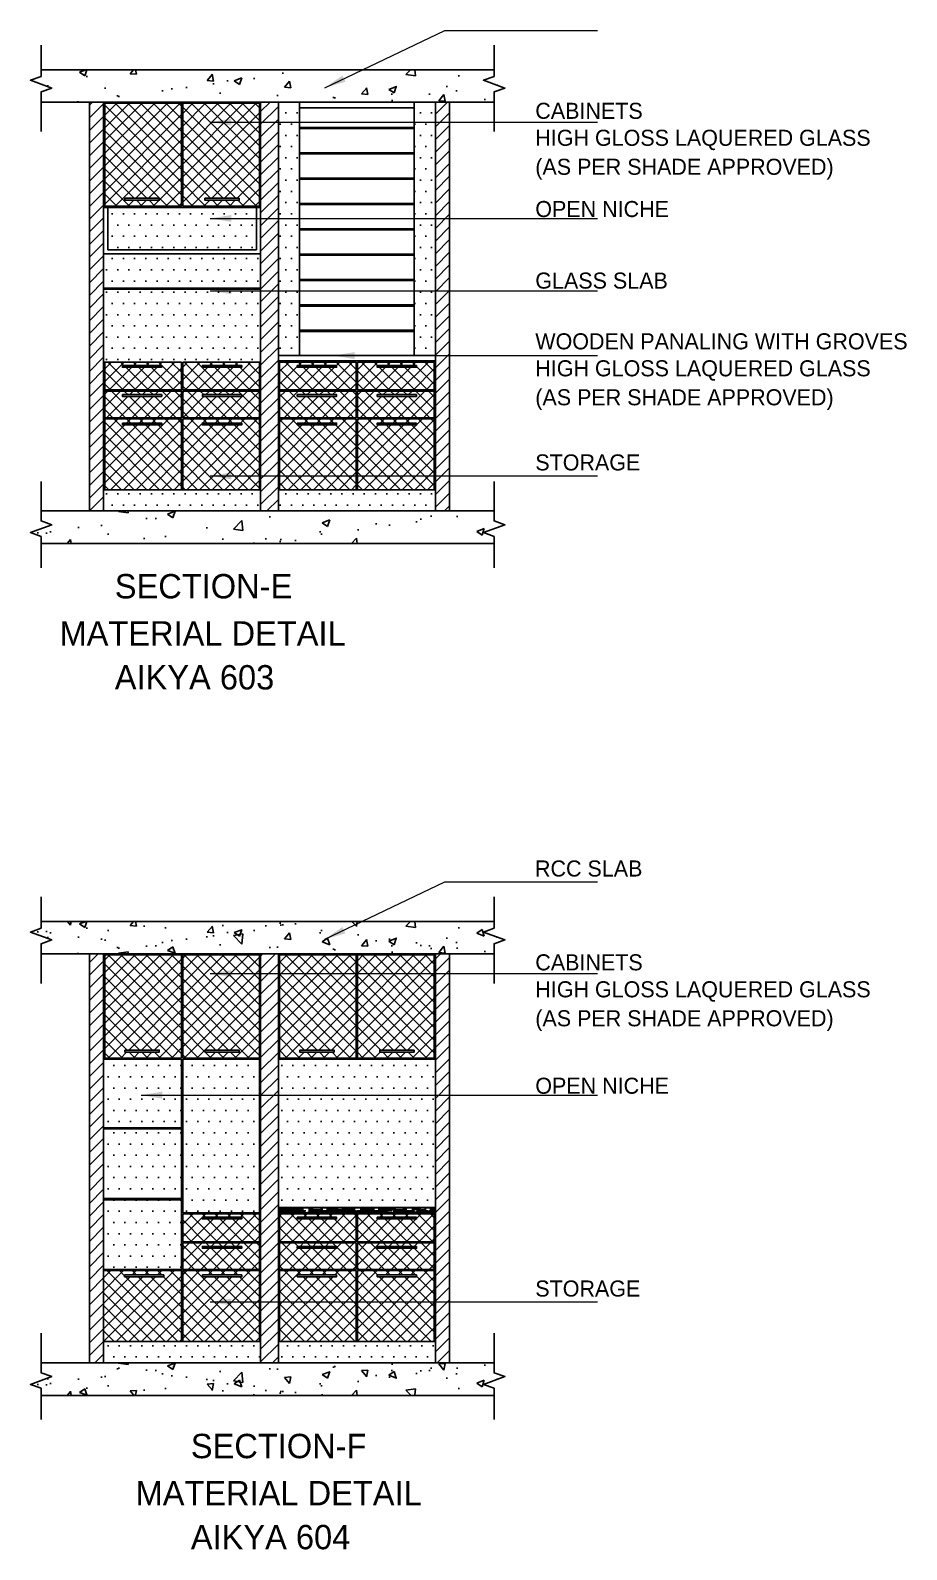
# Model space of a CAD drawing. Header units: millimetres. Extents: x -184691 to 158232, y -112569 to 33289.
# Drawn here: x -19466 to -13259, y -112569 to -101809 of the extents above; entities that cross this region are included whole.
import ezdxf

# ---------------------------------------------------------------- set-up
doc = ezdxf.new("R2010")
doc.units = ezdxf.units.MM
doc.header["$LTSCALE"] = 10
doc.layers.add('A--SPACEREF', color=3, linetype='Continuous')
doc.layers.add('DIMM-1', color=1, linetype='Continuous')
doc.styles.add('ISO', font='isocp2.shx', dxfattribs={"width": 0.8})
doc.dimstyles.new('A-DIM-100', dxfattribs={"dimscale": 100, "dimtxt": 2.25, "dimasz": 1.5, "dimexe": 1, "dimexo": 0.5, "dimgap": 0, "dimtad": 0, "dimdec": 0, "dimzin": 12, "dimdsep": 46, "dimtxsty": 'ISO', "dimblk": 'ARCHTICK', "dimcen": 1, "dimdle": 1, "dimclrd": 8, "dimclre": 8, "dimclrt": 256, "dimadec": 0, "dimazin": 3, "dimtfac": 1, "dimtdec": 0, "dimtmove": 1, "dimatfit": 2, "dimfxl": 1, "dimtvp": 0.75, "dimtolj": 1, "dimtzin": 12, "dimlwd": 18, "dimlwe": 18, "dimarcsym": 0})
pattern_1 = [(45, (-4945.26, -6032.73), (-44.90128, 44.90128), []), (135, (-4945.26, -6032.73), (-44.90128, -44.90128), [])]

# ---------------------------------------------------------------- blocks, each defined once
blk = doc.blocks.new('_ArchTick')
at = {"color": 0, "const_width": 0.15}
blk.add_lwpolyline([(-0.5, -0.5), (0.5, 0.5)], dxfattribs=at)

msp = doc.modelspace()

# ---------------------------------------------------------------- hatches: boundary and pattern name
h = msp.add_hatch()
h.set_pattern_fill('AR-CONC', color=256, scale=3, style=0)
h.set_pattern_definition([(50, (44.66, 0), (546.554, -47.8173), [57.15, -628.65]), (355, (44.66, 0), (-105.7285, 573.17), [45.72, -502.92]), (100.451, (90.2, -4), (440.8275, 525.35), [48.57, -534.27]), (46.1842, (44.66, 152.4), (813.237, -126.127), [85.725, -942.975]), (96.6356, (112.4, 141.9), (712.2127, 742.2767), [72.855, -801.405]), (351.184, (44.7, 152.4), (712.214, 742.2754), [68.58, -754.38]), (21, (120.86, 114.3), (454.8446, -306.7966), [57.15, -628.65]), (326, (120.86, 114.3), (185.406, 552.564), [45.72, -502.92]), (71.4514, (158.77, 88.73), (640.2495, 245.7686), [48.57, -534.27]), (37.5, (44.66, 0), (9.2658, 253.6651), [0, -496.824, 0, -510.54, 0, -504.825]), (7.5, (44.66, 0), (200.459, 300.5417), [0, -291.084, 0, -485.394, 0, -192.405]), (327.5, (-125.26, 0), (406.7718, -17.18623), [0, -190.5, 0, -594.36, 0, -788.67]), (317.5, (-201.46, 0), (444.3875, 76.2795), [0, -247.65, 0, -394.716, 0, -560.07])])
h.paths.add_polyline_path([(-16180.6, -102316.3), (-16180.6, -102245.1), (-16104.8, -102217.5), (-16256.4, -102162.3), (-16180.6, -102134.7), (-16180.6, -102087.7), (-19389.8, -102087.7), (-19389.8, -102134.7), (-19465.6, -102162.3), (-19314, -102217.5), (-19389.8, -102245.1), (-19389.8, -102316.3)])
h.paths.add_polyline_path([(-16180.6, -105443.5), (-16180.6, -105393.9), (-16256.4, -105366.3), (-16104.8, -105311.1), (-16180.6, -105283.5), (-16180.6, -105212.3), (-19389.8, -105212.3), (-19389.8, -105283.5), (-19314, -105311.1), (-19465.6, -105366.3), (-19389.8, -105393.9), (-19389.8, -105443.5)])
h = msp.add_hatch()
h.set_pattern_fill('ANSI31', color=256, scale=20, style=0)
h.set_pattern_definition([(45, (44.665, 0), (-44.90128, 44.90128), [])])
h.paths.add_polyline_path([(-19046.9, -105212.3), (-18946.9, -105212.3), (-18946.9, -102316.3), (-19046.9, -102316.3)])
h.paths.add_polyline_path([(-17834.9, -105212.3), (-17708.9, -105212.3), (-17708.9, -102316.3), (-17834.9, -102316.3)])
h.paths.add_polyline_path([(-16496.9, -102316.3), (-16596.9, -102316.3), (-16596.9, -105212.3), (-16496.9, -105212.3)])
h = msp.add_hatch()
h.set_pattern_fill('DOTS', color=256, scale=50, style=0)
h.set_pattern_definition([(0, (44.665, 0), (39.6875, 79.375), [0, -79.375])])
h.paths.add_polyline_path([(-18946.9, -103642.3), (-18946.9, -104560.3), (-18394.9, -104560.3), (-18394.9, -105062.3), (-18386.9, -105062.3), (-18386.9, -104560.3), (-17834.9, -104560.3), (-17834.9, -103642.3)])
h.paths.add_polyline_path([(-18394.9, -104158.3), (-18394.9, -104355.3), (-18938.9, -104355.3), (-18938.9, -104158.3)], flags=16)
h.paths.add_polyline_path([(-18535.2, -104181.8), (-18535.2, -104194.3), (-18813.8, -104194.3), (-18813.8, -104181.8)], flags=0)
h.paths.add_polyline_path([(-18386.9, -104158.3), (-17842.9, -104158.3), (-17842.9, -104355.3), (-18386.9, -104355.3)], flags=16)
h.paths.add_polyline_path([(-18246.7, -104181.8), (-17968, -104181.8), (-17968, -104194.3), (-18246.7, -104194.3)], flags=0)
h.paths.add_polyline_path([(-18394.9, -104363.3), (-18394.9, -104552.3), (-18938.9, -104552.3), (-18938.9, -104363.3)], flags=16)
h.paths.add_polyline_path([(-18535.2, -104388.8), (-18535.2, -104401.3), (-18813.8, -104401.3), (-18813.8, -104388.8)], flags=0)
h.paths.add_polyline_path([(-18386.9, -104363.3), (-17842.9, -104363.3), (-17842.9, -104552.3), (-18386.9, -104552.3)], flags=16)
h.paths.add_polyline_path([(-18246.7, -104388.8), (-17968, -104388.8), (-17968, -104401.3), (-18246.7, -104401.3)], flags=0)
h.paths.add_polyline_path([(-17834.9, -103634.3), (-17834.9, -103392.3), (-18946.9, -103392.3), (-18946.9, -103634.3)])
h.paths.add_polyline_path([(-17864.9, -103362.3), (-17864.9, -103062.3), (-18916.9, -103062.3), (-18916.9, -103362.3)])
h.paths.add_polyline_path([(-17558.9, -102316.3), (-17708.9, -102316.3), (-17708.9, -104112.3), (-17558.9, -104112.3)])
h.paths.add_polyline_path([(-16596.9, -102316.3), (-16746.9, -102316.3), (-16746.9, -104112.3), (-16596.9, -104112.3)])
h.paths.add_polyline_path([(-17834.9, -105212.3), (-17834.9, -105062.3), (-18946.9, -105062.3), (-18946.9, -105212.3)])
h.paths.add_polyline_path([(-16596.9, -105212.3), (-16596.9, -105062.3), (-17708.9, -105062.3), (-17708.9, -105212.3)])
h = msp.add_hatch()
h.set_pattern_fill('ANSI37', color=256, scale=20, style=0)
h.set_pattern_definition([(45, (44.665, 0), (-44.90128, 44.90128), []), (135, (44.665, 0), (-44.90128, -44.90128), [])])
h.paths.add_polyline_path([(-18394.9, -104560.3), (-18938.9, -104560.3), (-18938.9, -105062.3), (-18394.9, -105062.3)])
h.paths.add_polyline_path([(-18813.8, -104603.2), (-18813.8, -104590.7), (-18535.2, -104590.7), (-18535.2, -104603.2)], flags=16)
h.paths.add_polyline_path([(-18394.9, -104552.3), (-18394.9, -104363.3), (-18938.9, -104363.3), (-18938.9, -104552.3)])
h.paths.add_polyline_path([(-18813.8, -104401.3), (-18813.8, -104388.8), (-18535.2, -104388.8), (-18535.2, -104401.3)], flags=16)
h.paths.add_polyline_path([(-18394.9, -104355.3), (-18394.9, -104158.3), (-18938.9, -104158.3), (-18938.9, -104355.3)])
h.paths.add_polyline_path([(-18813.8, -104194.3), (-18813.8, -104181.8), (-18535.2, -104181.8), (-18535.2, -104194.3)], flags=16)
h.paths.add_polyline_path([(-17842.9, -104355.3), (-17842.9, -104158.3), (-18386.9, -104158.3), (-18386.9, -104355.3)])
h.paths.add_polyline_path([(-18246.7, -104194.3), (-18246.7, -104181.8), (-17968, -104181.8), (-17968, -104194.3)], flags=16)
h.paths.add_polyline_path([(-17842.9, -104552.3), (-17842.9, -104363.3), (-18386.9, -104363.3), (-18386.9, -104552.3)])
h.paths.add_polyline_path([(-18246.7, -104401.3), (-18246.7, -104388.8), (-17968, -104388.8), (-17968, -104401.3)], flags=16)
h.paths.add_polyline_path([(-18386.9, -104560.3), (-18386.9, -105062.3), (-17842.9, -105062.3), (-17842.9, -104560.3)])
h.paths.add_polyline_path([(-18246.7, -104603.2), (-18246.7, -104590.7), (-17968, -104590.7), (-17968, -104603.2)], flags=16)
h.paths.add_polyline_path([(-18394.9, -103054.3), (-18394.9, -102324.3), (-18938.9, -102324.3), (-18938.9, -103054.3)])
h.paths.add_polyline_path([(-18552.5, -102998), (-18552.5, -103012.5), (-18795.6, -103012.5), (-18795.6, -102998)], flags=16)
h.paths.add_polyline_path([(-17842.9, -103054.3), (-17842.9, -102324.3), (-18386.9, -102324.3), (-18386.9, -103054.3)])
h.paths.add_polyline_path([(-17986.3, -102998), (-17986.3, -103012.5), (-18229.3, -103012.5), (-18229.3, -102998)], flags=16)
h.paths.add_polyline_path([(-17156.9, -104355.3), (-17156.9, -104158.3), (-17700.9, -104158.3), (-17700.9, -104355.3)])
h.paths.add_polyline_path([(-17297.2, -104194.3), (-17575.8, -104194.3), (-17575.8, -104181.8), (-17297.2, -104181.8)], flags=16)
h.paths.add_polyline_path([(-17156.9, -104552.3), (-17156.9, -104363.3), (-17700.9, -104363.3), (-17700.9, -104552.3)])
h.paths.add_polyline_path([(-17297.2, -104401.3), (-17575.8, -104401.3), (-17575.8, -104388.8), (-17297.2, -104388.8)], flags=16)
h.paths.add_polyline_path([(-17156.9, -104560.3), (-17700.9, -104560.3), (-17700.9, -105062.3), (-17156.9, -105062.3)])
h.paths.add_polyline_path([(-17575.8, -104603.2), (-17575.8, -104590.7), (-17297.2, -104590.7), (-17297.2, -104603.2)], flags=16)
h.paths.add_polyline_path([(-17148.9, -104560.3), (-17148.9, -105062.3), (-16604.9, -105062.3), (-16604.9, -104560.3)])
h.paths.add_polyline_path([(-17008.7, -104603.2), (-17008.7, -104590.7), (-16730, -104590.7), (-16730, -104603.2)], flags=16)
h.paths.add_polyline_path([(-16604.9, -104552.3), (-16604.9, -104363.3), (-17148.9, -104363.3), (-17148.9, -104552.3)])
h.paths.add_polyline_path([(-17008.7, -104401.3), (-17008.7, -104388.8), (-16730, -104388.8), (-16730, -104401.3)], flags=16)
h.paths.add_polyline_path([(-16604.9, -104355.3), (-16604.9, -104158.3), (-17148.9, -104158.3), (-17148.9, -104355.3)])
h.paths.add_polyline_path([(-17008.7, -104194.3), (-17008.7, -104181.8), (-16730, -104181.8), (-16730, -104194.3)], flags=16)
h = msp.add_hatch()
h.set_pattern_fill('AR-CONC', color=256, scale=3, style=0)
h.set_pattern_definition([(310, (44.66, -213561.37), (546.554, 47.8173), [57.15, -628.65]), (5, (44.66, -213561.4), (-105.7285, -573.17), [45.72, -502.92]), (259.549, (90.2, -213557.4), (440.8275, -525.35), [48.57, -534.27]), (313.8158, (44.66, -213713.8), (813.237, 126.127), [85.725, -942.975]), (263.3644, (112.4, -213703.3), (712.2127, -742.2767), [72.855, -801.405]), (8.816, (44.7, -213713.8), (712.214, -742.2754), [68.58, -754.38]), (339, (120.86, -213675.67), (454.8446, 306.7966), [57.15, -628.65]), (34, (120.86, -213675.7), (185.406, -552.564), [45.72, -502.92]), (288.5486, (158.77, -213650.1), (640.2495, -245.7686), [48.57, -534.27]), (322.5, (44.66, -213561.37), (9.2658, -253.6651), [0, -496.824, 0, -510.54, 0, -504.825]), (352.5, (44.66, -213561.37), (200.459, -300.5417), [0, -291.084, 0, -485.394, 0, -192.405]), (32.5, (-125.26, -213561.37), (406.7718, 17.18623), [0, -190.5, 0, -594.36, 0, -788.67]), (42.5, (-201.46, -213561.37), (444.3875, -76.2795), [0, -247.65, 0, -394.716, 0, -560.07])])
h.paths.add_polyline_path([(-16180.6, -111245.1), (-16180.6, -111316.3), (-16104.8, -111343.9), (-16256.4, -111399), (-16180.6, -111426.6), (-16180.6, -111473.7), (-19389.8, -111473.7), (-19389.8, -111426.6), (-19465.6, -111399), (-19314, -111343.9), (-19389.8, -111316.3), (-19389.8, -111245.1)])
h.paths.add_polyline_path([(-16180.6, -108117.8), (-16180.6, -108167.5), (-16256.4, -108195.1), (-16104.8, -108250.3), (-16180.6, -108277.8), (-16180.6, -108349.1), (-19389.8, -108349.1), (-19389.8, -108277.8), (-19314, -108250.3), (-19465.6, -108195.1), (-19389.8, -108167.5), (-19389.8, -108117.8)])
h = msp.add_hatch()
h.set_pattern_fill('AR-CONC', color=256, scale=3, style=0)
h.set_pattern_definition([(50, (44.66, -6032.73), (546.554, -47.8173), [57.15, -628.65]), (355, (44.66, -6032.73), (-105.7285, 573.17), [45.72, -502.92]), (100.451, (90.2, -6036.7), (440.8275, 525.35), [48.57, -534.27]), (46.1842, (44.66, -5880.3), (813.237, -126.127), [85.725, -942.975]), (96.6356, (112.4, -5890.84), (712.2127, 742.2767), [72.855, -801.405]), (351.184, (44.7, -5880.3), (712.214, 742.2754), [68.58, -754.38]), (21, (120.86, -5918.43), (454.8446, -306.7966), [57.15, -628.65]), (326, (120.86, -5918.43), (185.406, 552.564), [45.72, -502.92]), (71.4514, (158.77, -5944), (640.2495, 245.7686), [48.57, -534.27]), (37.5, (44.66, -6032.73), (9.2658, 253.6651), [0, -496.824, 0, -510.54, 0, -504.825]), (7.5, (44.66, -6032.73), (200.459, 300.5417), [0, -291.084, 0, -485.394, 0, -192.405]), (327.5, (-125.26, -6032.73), (406.7718, -17.18623), [0, -190.5, 0, -594.36, 0, -788.67]), (317.5, (-201.46, -6032.73), (444.3875, 76.2795), [0, -247.65, 0, -394.716, 0, -560.07])])
h.paths.add_polyline_path([(-16180.6, -108349.1), (-16180.6, -108277.8), (-16104.8, -108250.3), (-16256.4, -108195.1), (-16180.6, -108167.5), (-16180.6, -108120.5), (-19389.8, -108120.5), (-19389.8, -108167.5), (-19465.6, -108195.1), (-19314, -108250.3), (-19389.8, -108277.8), (-19389.8, -108349.1)])
h.paths.add_polyline_path([(-16180.6, -111476.3), (-16180.6, -111426.6), (-16256.4, -111399), (-16104.8, -111343.9), (-16180.6, -111316.3), (-16180.6, -111245.1), (-19389.8, -111245.1), (-19389.8, -111316.3), (-19314, -111343.9), (-19465.6, -111399), (-19389.8, -111426.6), (-19389.8, -111476.3)])
h = msp.add_hatch()
h.set_pattern_fill('ANSI31', color=256, scale=20, style=0)
h.set_pattern_definition([(45, (-4945.26, -6032.73), (-44.90128, 44.90128), [])])
h.paths.add_polyline_path([(-19046.9, -111245.1), (-18946.9, -111245.1), (-18946.9, -108349.1), (-19046.9, -108349.1)])
h.paths.add_polyline_path([(-17708.9, -108349.1), (-17834.9, -108349.1), (-17834.9, -111245.1), (-17708.9, -111245.1)])
h.paths.add_polyline_path([(-16596.9, -111245.1), (-16496.9, -111245.1), (-16496.9, -108349.1), (-16596.9, -108349.1)])
h = msp.add_hatch()
h.set_pattern_fill('ANSI37', color=256, scale=20, style=0)
h.set_pattern_definition(pattern_1)
h.paths.add_polyline_path([(-18394.9, -108357.1), (-18938.9, -108357.1), (-18938.9, -109087.1), (-18394.9, -109087.1)])
h.paths.add_polyline_path([(-18795.6, -109045.3), (-18795.6, -109030.8), (-18552.5, -109030.8), (-18552.5, -109045.3)], flags=16)
h.paths.add_polyline_path([(-18386.9, -109087.1), (-17842.9, -109087.1), (-17842.9, -108357.1), (-18386.9, -108357.1)])
h.paths.add_polyline_path([(-18229.3, -109030.8), (-17986.3, -109030.8), (-17986.3, -109045.3), (-18229.3, -109045.3)], flags=16)
h.paths.add_polyline_path([(-18394.9, -111095.1), (-18394.9, -110593.1), (-18946.9, -110593.1), (-18946.9, -111095.1)])
h.paths.add_polyline_path([(-18798.7, -110636), (-18798.7, -110623.4), (-18520, -110623.4), (-18520, -110636)], flags=16)
h.paths.add_polyline_path([(-18386.9, -111095.1), (-17842.9, -111095.1), (-17842.9, -110593.1), (-18386.9, -110593.1)])
h.paths.add_polyline_path([(-18246.7, -110636), (-18246.7, -110623.4), (-17968, -110623.4), (-17968, -110636)], flags=16)
h.paths.add_polyline_path([(-17842.9, -110585.1), (-17842.9, -110396.1), (-18386.9, -110396.1), (-18386.9, -110585.1)])
h.paths.add_polyline_path([(-18246.7, -110434.1), (-18246.7, -110421.5), (-17968, -110421.5), (-17968, -110434.1)], flags=16)
h.paths.add_polyline_path([(-18386.9, -110191.1), (-18386.9, -110388.1), (-17842.9, -110388.1), (-17842.9, -110191.1)])
h.paths.add_polyline_path([(-18246.7, -110227.1), (-18246.7, -110214.5), (-17968, -110214.5), (-17968, -110227.1)], flags=16)
h.paths.add_polyline_path([(-17156.9, -110388.1), (-17156.9, -110191.1), (-17700.9, -110191.1), (-17700.9, -110388.1)])
h.paths.add_polyline_path([(-17575.8, -110227.1), (-17575.8, -110214.5), (-17297.2, -110214.5), (-17297.2, -110227.1)], flags=16)
h.paths.add_polyline_path([(-17156.9, -110585.1), (-17156.9, -110396.1), (-17700.9, -110396.1), (-17700.9, -110585.1)])
h.paths.add_polyline_path([(-17575.8, -110434.1), (-17575.8, -110421.5), (-17297.2, -110421.5), (-17297.2, -110434.1)], flags=16)
h.paths.add_polyline_path([(-17156.9, -110593.1), (-17700.9, -110593.1), (-17700.9, -111095.1), (-17156.9, -111095.1)])
h.paths.add_polyline_path([(-17297.2, -110636), (-17575.8, -110636), (-17575.8, -110623.4), (-17297.2, -110623.4)], flags=16)
h.paths.add_polyline_path([(-17148.9, -111095.1), (-16604.9, -111095.1), (-16604.9, -110593.1), (-17148.9, -110593.1)])
h.paths.add_polyline_path([(-17008.7, -110636), (-17008.7, -110623.4), (-16730, -110623.4), (-16730, -110636)], flags=16)
h.paths.add_polyline_path([(-16604.9, -110585.1), (-16604.9, -110396.1), (-17148.9, -110396.1), (-17148.9, -110585.1)])
h.paths.add_polyline_path([(-17008.7, -110434.1), (-17008.7, -110421.5), (-16730, -110421.5), (-16730, -110434.1)], flags=16)
h.paths.add_polyline_path([(-17148.9, -110388.1), (-16604.9, -110388.1), (-16604.9, -110191.1), (-17148.9, -110191.1)])
h.paths.add_polyline_path([(-17008.7, -110227.1), (-17008.7, -110214.5), (-16730, -110214.5), (-16730, -110227.1)], flags=16)
h = msp.add_hatch()
h.set_pattern_fill('ANSI37', color=256, scale=20, style=0)
h.set_pattern_definition(pattern_1)
h.paths.add_polyline_path([(-17156.9, -108357.1), (-17700.9, -108357.1), (-17700.9, -109087.1), (-17156.9, -109087.1)])
h.paths.add_polyline_path([(-17557.6, -109045.3), (-17557.6, -109030.8), (-17314.5, -109030.8), (-17314.5, -109045.3)], flags=16)
h.paths.add_polyline_path([(-17148.9, -109087.1), (-16604.9, -109087.1), (-16604.9, -108357.1), (-17148.9, -108357.1)])
h.paths.add_polyline_path([(-16991.3, -109030.8), (-16748.3, -109030.8), (-16748.3, -109045.3), (-16991.3, -109045.3)], flags=16)
h = msp.add_hatch()
h.set_pattern_fill('DOTS', color=256, scale=50, style=0)
h.set_pattern_definition([(0, (-4945.26, -6032.73), (39.6875, 79.375), [0, -79.375])])
h.paths.add_polyline_path([(-18394.9, -109095.1), (-18946.9, -109095.1), (-18946.9, -109581.1), (-18394.9, -109581.1)])
h.paths.add_polyline_path([(-18946.9, -110083.1), (-18394.9, -110083.1), (-18394.9, -109589.1), (-18946.9, -109589.1)])
h.paths.add_polyline_path([(-18946.9, -110091.1), (-18946.9, -110585.1), (-18394.9, -110585.1), (-18394.9, -110091.1)])
h.paths.add_polyline_path([(-17842.9, -109095.1), (-18386.9, -109095.1), (-18386.9, -110183.1), (-17842.9, -110183.1)])
h.paths.add_polyline_path([(-18946.9, -111095.1), (-18946.9, -111245.1), (-17834.9, -111245.1), (-17834.9, -111095.1)])
h.paths.add_polyline_path([(-16596.9, -111245.1), (-16596.9, -111095.1), (-17708.9, -111095.1), (-17708.9, -111245.1)])
h.paths.add_polyline_path([(-16596.9, -109095.1), (-17708.9, -109095.1), (-17708.9, -110145.1), (-16596.9, -110145.1)])
h = msp.add_hatch()
h.set_pattern_fill('AR-RROOF', color=256, style=0)
h.set_pattern_definition([(0, (-4945.26, -6032.73), (55.88, 25.4), [381, -50.8, 127, -25.4]), (0, (-4911.477, -6020.03), (-25.4, 33.782), [76.2, -8.382, 152.4, -19.05]), (0, (-4932.559, -6011.14), (132.08, 17.018), [203.2, -35.56, 101.6, -25.4])])
h.paths.add_polyline_path([(-16596.9, -110183.1), (-16596.9, -110145.1), (-17708.9, -110145.1), (-17708.9, -110183.1)])

# ---------------------------------------------------------------- linework, layer by layer
for p, q in [((-16180.6, -102087.7), (-19389.8, -102087.7)), ((-16180.6, -102316.3), (-19389.8, -102316.3)), ((-19046.9, -105212.3), (-19046.9, -102316.3)), ((-19046.9, -102316.3), (-16496.9, -102316.3)), ((-18946.9, -105212.3), (-18946.9, -102316.3)), ((-18394.9, -103054.3), (-18394.9, -102324.3)), ((-18386.9, -103054.3), (-18386.9, -102324.3)), ((-17834.9, -105212.3), (-17834.9, -102316.3)), ((-17708.9, -105212.3), (-17708.9, -102316.3)), ((-17558.9, -104112.3), (-17558.9, -102316.3)), ((-16746.9, -104112.3), (-16746.9, -102316.3)), ((-16596.9, -105212.3), (-16596.9, -102316.3)), ((-16496.9, -105212.3), (-16496.9, -102316.3)), ((-17558.9, -102356.3), (-16746.9, -102356.3)), ((-16746.9, -102495.9), (-17558.9, -102495.9)), ((-16746.9, -102503.9), (-17558.9, -102503.9)), ((-16746.9, -102675.5), (-17558.9, -102675.5)), ((-16746.9, -102675.5), (-17558.9, -102675.5)), ((-16746.9, -102683.5), (-17558.9, -102683.5)), ((-16746.9, -102855.1), (-17558.9, -102855.1)), ((-16746.9, -102855.1), (-17558.9, -102855.1)), ((-16746.9, -102863.1), (-17558.9, -102863.1)), ((-18946.9, -103062.3), (-17834.9, -103062.3)), ((-18916.9, -103362.3), (-18916.9, -103062.3)), ((-17864.9, -103362.3), (-17864.9, -103062.3)), ((-16746.9, -103034.7), (-17558.9, -103034.7)), ((-16746.9, -103034.7), (-17558.9, -103034.7)), ((-16746.9, -103034.7), (-17558.9, -103034.7)), ((-16746.9, -103042.7), (-17558.9, -103042.7)), ((-16746.9, -103214.3), (-17558.9, -103214.3)), ((-16746.9, -103214.3), (-17558.9, -103214.3)), ((-16746.9, -103222.3), (-17558.9, -103222.3)), ((-18946.9, -103392.3), (-17834.9, -103392.3)), ((-18916.9, -103362.3), (-17864.9, -103362.3)), ((-16746.9, -103393.9), (-17558.9, -103393.9)), ((-16746.9, -103393.9), (-17558.9, -103393.9)), ((-16746.9, -103401.9), (-17558.9, -103401.9)), ((-16746.9, -103573.5), (-17558.9, -103573.5)), ((-16746.9, -103573.5), (-17558.9, -103573.5)), ((-16746.9, -103573.5), (-17558.9, -103573.5)), ((-16746.9, -103573.5), (-17558.9, -103573.5)), ((-16746.9, -103581.5), (-17558.9, -103581.5)), ((-18946.9, -103634.3), (-17834.9, -103634.3)), ((-18946.9, -103642.3), (-17834.9, -103642.3)), ((-16746.9, -103753.1), (-17558.9, -103753.1)), ((-16746.9, -103753.1), (-17558.9, -103753.1)), ((-16746.9, -103761.1), (-17558.9, -103761.1)), ((-16746.9, -103932.7), (-17558.9, -103932.7)), ((-16746.9, -103932.7), (-17558.9, -103932.7)), ((-16746.9, -103940.7), (-17558.9, -103940.7)), ((-17708.9, -104112.3), (-16596.9, -104112.3)), ((-17708.9, -104150.3), (-16596.9, -104150.3)), ((-18394.9, -104158.3), (-18394.9, -104355.3)), ((-18386.9, -104158.3), (-18386.9, -104355.3)), ((-17156.9, -104158.3), (-17156.9, -104355.3)), ((-17148.9, -104158.3), (-17148.9, -104355.3)), ((-18394.9, -104363.3), (-18394.9, -104552.3)), ((-18386.9, -104363.3), (-18386.9, -104552.3)), ((-17156.9, -104363.3), (-17156.9, -104552.3)), ((-17148.9, -104363.3), (-17148.9, -104552.3)), ((-18946.9, -104560.3), (-18394.9, -104560.3)), ((-18938.9, -105062.3), (-18938.9, -104560.3)), ((-18394.9, -104560.3), (-18394.9, -105062.3)), ((-18386.9, -104560.3), (-17834.9, -104560.3)), ((-18386.9, -104560.3), (-18386.9, -105062.3)), ((-17842.9, -105062.3), (-17842.9, -104560.3)), ((-17708.9, -104560.3), (-17156.9, -104560.3)), ((-17700.9, -105062.3), (-17700.9, -104560.3)), ((-17156.9, -104560.3), (-17156.9, -105062.3)), ((-17148.9, -104560.3), (-17148.9, -105062.3)), ((-17148.9, -104560.3), (-16596.9, -104560.3)), ((-16604.9, -105062.3), (-16604.9, -104560.3)), ((-18946.9, -105062.3), (-17834.9, -105062.3)), ((-17708.9, -105062.3), (-16596.9, -105062.3)), ((-16180.6, -105212.3), (-19389.8, -105212.3)), ((-19046.9, -105212.3), (-16496.9, -105212.3)), ((-16180.6, -105443.5), (-19389.8, -105443.5)), ((-16180.6, -108120.5), (-19389.8, -108120.5)), ((-16180.6, -108349.1), (-19389.8, -108349.1)), ((-19046.9, -111245.1), (-19046.9, -108349.1)), ((-19046.9, -108349.1), (-16496.9, -108349.1)), ((-18946.9, -111245.1), (-18946.9, -108349.1)), ((-17834.9, -111245.1), (-17834.9, -108349.1)), ((-17708.9, -111245.1), (-17708.9, -108349.1)), ((-16596.9, -111245.1), (-16596.9, -108349.1)), ((-16496.9, -111245.1), (-16496.9, -108349.1)), ((-18394.9, -109087.1), (-18394.9, -108357.1)), ((-18386.9, -109087.1), (-18386.9, -108357.1)), ((-17156.9, -109087.1), (-17156.9, -108357.1)), ((-17148.9, -109087.1), (-17148.9, -108357.1)), ((-18946.9, -109095.1), (-18394.9, -109095.1)), ((-18394.9, -109095.1), (-18394.9, -111095.1)), ((-18386.9, -110183.1), (-18386.9, -109095.1)), ((-18386.9, -109095.1), (-17842.9, -109095.1)), ((-17842.9, -110183.1), (-17842.9, -109095.1)), ((-17708.9, -109095.1), (-16596.9, -109095.1)), ((-18394.9, -109581.1), (-18946.9, -109581.1)), ((-18394.9, -109589.1), (-18946.9, -109589.1)), ((-18394.9, -110083.1), (-18946.9, -110083.1)), ((-18394.9, -110091.1), (-18946.9, -110091.1)), ((-18386.9, -110183.1), (-17842.9, -110183.1)), ((-17708.9, -110145.1), (-16596.9, -110145.1)), ((-17708.9, -110183.1), (-16596.9, -110183.1)), ((-18386.9, -110191.1), (-18386.9, -110388.1)), ((-18386.9, -110191.1), (-17842.9, -110191.1)), ((-17156.9, -110191.1), (-17156.9, -110388.1)), ((-17148.9, -110191.1), (-17148.9, -110388.1)), ((-18386.9, -110396.1), (-18386.9, -110585.1)), ((-17156.9, -110396.1), (-17156.9, -110585.1)), ((-17148.9, -110396.1), (-17148.9, -110585.1)), ((-18394.9, -110585.1), (-18946.9, -110585.1)), ((-18394.9, -110593.1), (-18946.9, -110593.1)), ((-18386.9, -110593.1), (-17834.9, -110593.1)), ((-18386.9, -110593.1), (-18386.9, -111095.1)), ((-17842.9, -111095.1), (-17842.9, -110593.1)), ((-17708.9, -110593.1), (-17156.9, -110593.1)), ((-17700.9, -111095.1), (-17700.9, -110593.1)), ((-17156.9, -110593.1), (-17156.9, -111095.1)), ((-17148.9, -110593.1), (-16596.9, -110593.1)), ((-17148.9, -110593.1), (-17148.9, -111095.1)), ((-16604.9, -111095.1), (-16604.9, -110593.1)), ((-18946.9, -111095.1), (-17834.9, -111095.1)), ((-17708.9, -111095.1), (-16596.9, -111095.1)), ((-16180.6, -111245.1), (-19389.8, -111245.1)), ((-19046.9, -111245.1), (-16496.9, -111245.1)), ((-16180.6, -111476.3), (-19389.8, -111476.3))]:
    msp.add_line(p, q)
at = {"linetype": 'Continuous'}
for points in [[(-19389.8, -101913.9), (-19389.8, -102134.7), (-19465.6, -102162.3), (-19314, -102217.5), (-19389.8, -102245.1), (-19389.8, -102525.8)], [(-16180.6, -101913.9), (-16180.6, -102134.7), (-16256.4, -102162.3), (-16104.8, -102217.5), (-16180.6, -102245.1), (-16180.6, -102525.8)], [(-19389.8, -105614.7), (-19389.8, -105393.9), (-19465.6, -105366.3), (-19314, -105311.1), (-19389.8, -105283.5), (-19389.8, -105002.9)], [(-16180.6, -105614.7), (-16180.6, -105393.9), (-16256.4, -105366.3), (-16104.8, -105311.1), (-16180.6, -105283.5), (-16180.6, -105002.9)], [(-19389.8, -107946.7), (-19389.8, -108167.5), (-19465.6, -108195.1), (-19314, -108250.3), (-19389.8, -108277.8), (-19389.8, -108558.5)], [(-16180.6, -107946.7), (-16180.6, -108167.5), (-16256.4, -108195.1), (-16104.8, -108250.3), (-16180.6, -108277.8), (-16180.6, -108558.5)], [(-19389.8, -111647.4), (-19389.8, -111426.6), (-19465.6, -111399), (-19314, -111343.9), (-19389.8, -111316.3), (-19389.8, -111035.6)], [(-16180.6, -111647.4), (-16180.6, -111426.6), (-16256.4, -111399), (-16104.8, -111343.9), (-16180.6, -111316.3), (-16180.6, -111035.6)]]:
    msp.add_lwpolyline(points, dxfattribs=at)
for points in [[(-18394.9, -103054.3), (-18938.9, -103054.3), (-18938.9, -102324.3), (-18394.9, -102324.3)], [(-18386.9, -102324.3), (-17842.9, -102324.3), (-17842.9, -103054.3), (-18386.9, -103054.3)], [(-18394.9, -104552.3), (-18938.9, -104552.3), (-18938.9, -104363.3), (-18394.9, -104363.3)], [(-18386.9, -104363.3), (-17842.9, -104363.3), (-17842.9, -104552.3), (-18386.9, -104552.3)], [(-17156.9, -104552.3), (-17700.9, -104552.3), (-17700.9, -104363.3), (-17156.9, -104363.3)], [(-17148.9, -104363.3), (-16604.9, -104363.3), (-16604.9, -104552.3), (-17148.9, -104552.3)], [(-18394.9, -109087.1), (-18938.9, -109087.1), (-18938.9, -108357.1), (-18394.9, -108357.1)], [(-18386.9, -108357.1), (-17842.9, -108357.1), (-17842.9, -109087.1), (-18386.9, -109087.1)], [(-17156.9, -109087.1), (-17700.9, -109087.1), (-17700.9, -108357.1), (-17156.9, -108357.1)], [(-17148.9, -108357.1), (-16604.9, -108357.1), (-16604.9, -109087.1), (-17148.9, -109087.1)], [(-18386.9, -110396.1), (-17842.9, -110396.1), (-17842.9, -110585.1), (-18386.9, -110585.1)], [(-17156.9, -110585.1), (-17700.9, -110585.1), (-17700.9, -110396.1), (-17156.9, -110396.1)], [(-17148.9, -110396.1), (-16604.9, -110396.1), (-16604.9, -110585.1), (-17148.9, -110585.1)]]:
    msp.add_lwpolyline(points)
for points in [[(-18795.6, -102998), (-18552.5, -102998), (-18552.5, -103012.5), (-18795.6, -103012.5)], [(-17986.3, -102998), (-18229.3, -102998), (-18229.3, -103012.5), (-17986.3, -103012.5)], [(-18394.9, -104158.3), (-18938.9, -104158.3), (-18938.9, -104355.3), (-18394.9, -104355.3)], [(-18813.8, -104181.8), (-18535.2, -104181.8), (-18535.2, -104194.3), (-18813.8, -104194.3)], [(-18386.9, -104158.3), (-17842.9, -104158.3), (-17842.9, -104355.3), (-18386.9, -104355.3)], [(-17968, -104181.8), (-18246.7, -104181.8), (-18246.7, -104194.3), (-17968, -104194.3)], [(-17156.9, -104158.3), (-17700.9, -104158.3), (-17700.9, -104355.3), (-17156.9, -104355.3)], [(-17575.8, -104181.8), (-17297.2, -104181.8), (-17297.2, -104194.3), (-17575.8, -104194.3)], [(-17148.9, -104158.3), (-16604.9, -104158.3), (-16604.9, -104355.3), (-17148.9, -104355.3)], [(-16730, -104181.8), (-17008.7, -104181.8), (-17008.7, -104194.3), (-16730, -104194.3)], [(-18813.8, -104388.8), (-18535.2, -104388.8), (-18535.2, -104401.3), (-18813.8, -104401.3)], [(-17968, -104388.8), (-18246.7, -104388.8), (-18246.7, -104401.3), (-17968, -104401.3)], [(-17575.8, -104388.8), (-17297.2, -104388.8), (-17297.2, -104401.3), (-17575.8, -104401.3)], [(-16730, -104388.8), (-17008.7, -104388.8), (-17008.7, -104401.3), (-16730, -104401.3)], [(-18813.8, -104590.7), (-18535.2, -104590.7), (-18535.2, -104603.2), (-18813.8, -104603.2)], [(-17968, -104590.7), (-18246.7, -104590.7), (-18246.7, -104603.2), (-17968, -104603.2)], [(-17575.8, -104590.7), (-17297.2, -104590.7), (-17297.2, -104603.2), (-17575.8, -104603.2)], [(-16730, -104590.7), (-17008.7, -104590.7), (-17008.7, -104603.2), (-16730, -104603.2)], [(-18795.6, -109030.8), (-18552.5, -109030.8), (-18552.5, -109045.3), (-18795.6, -109045.3)], [(-17986.3, -109030.8), (-18229.3, -109030.8), (-18229.3, -109045.3), (-17986.3, -109045.3)], [(-17557.6, -109030.8), (-17314.5, -109030.8), (-17314.5, -109045.3), (-17557.6, -109045.3)], [(-16748.3, -109030.8), (-16991.3, -109030.8), (-16991.3, -109045.3), (-16748.3, -109045.3)], [(-18386.9, -110191.1), (-17842.9, -110191.1), (-17842.9, -110388.1), (-18386.9, -110388.1)], [(-17968, -110214.5), (-18246.7, -110214.5), (-18246.7, -110227.1), (-17968, -110227.1)], [(-17156.9, -110191.1), (-17700.9, -110191.1), (-17700.9, -110388.1), (-17156.9, -110388.1)], [(-17575.8, -110214.5), (-17297.2, -110214.5), (-17297.2, -110227.1), (-17575.8, -110227.1)], [(-17148.9, -110191.1), (-16604.9, -110191.1), (-16604.9, -110388.1), (-17148.9, -110388.1)], [(-16730, -110214.5), (-17008.7, -110214.5), (-17008.7, -110227.1), (-16730, -110227.1)], [(-17968, -110421.5), (-18246.7, -110421.5), (-18246.7, -110434.1), (-17968, -110434.1)], [(-17575.8, -110421.5), (-17297.2, -110421.5), (-17297.2, -110434.1), (-17575.8, -110434.1)], [(-16730, -110421.5), (-17008.7, -110421.5), (-17008.7, -110434.1), (-16730, -110434.1)], [(-18520, -110623.4), (-18798.7, -110623.4), (-18798.7, -110636), (-18520, -110636)], [(-17968, -110623.4), (-18246.7, -110623.4), (-18246.7, -110636), (-17968, -110636)], [(-17575.8, -110623.4), (-17297.2, -110623.4), (-17297.2, -110636), (-17575.8, -110636)], [(-16730, -110623.4), (-17008.7, -110623.4), (-17008.7, -110636), (-16730, -110636)]]:
    msp.add_lwpolyline(points, close=True)

# ---------------------------------------------------------------- texts
at = {"layer": 'A--SPACEREF'}
for s, height, p in [('CABINETS', 113.76, (-15889.2, -102435.4)), ('HIGH GLOSS LAQUERED GLASS', 113.758, (-15889.2, -102626.4)), ('(AS PER SHADE APPROVED)', 113.758, (-15889.2, -102831.7)), ('OPEN NICHE', 113.76, (-15889.2, -103131)), ('GLASS SLAB', 113.76, (-15889.2, -103637.9)), ('WOODEN PANALING WITH GROVES', 113.758, (-15889.2, -104068)), ('HIGH GLOSS LAQUERED GLASS', 113.758, (-15889.2, -104259.1)), ('(AS PER SHADE APPROVED)', 113.758, (-15889.2, -104464.3)), ('STORAGE', 113.76, (-15889.2, -104925.7)), ('RCC SLAB', 113.76, (-15891.5, -107801.7)), ('CABINETS', 113.76, (-15889.2, -108466.3)), ('HIGH GLOSS LAQUERED GLASS', 113.758, (-15889.2, -108657.4)), ('(AS PER SHADE APPROVED)', 113.758, (-15889.2, -108862.6)), ('OPEN NICHE', 113.76, (-15889.2, -109340.4)), ('STORAGE', 113.76, (-15889.2, -110776.6))]:
    msp.add_text(s, height=height, dxfattribs=at).set_placement(p)
at = {"layer": 'DIMM-1'}
for s, height, p in [('SECTION-E', 172.62, (-18867.7, -105831.9)), ('MATERIAL DETAIL', 172.617, (-19259.1, -106165.8)), ('AIKYA 603', 172.62, (-18867.7, -106477)), ('SECTION-F', 172.62, (-18329, -111921.5)), ('MATERIAL DETAIL', 172.617, (-18720.4, -112255.4)), ('AIKYA 604', 172.62, (-18329, -112566.5))]:
    msp.add_text(s, height=height, dxfattribs=at).set_placement(p)

# ---------------------------------------------------------------- leaders
for points, override in [([(-17379.6, -102215.2), (-16528.9, -101808.9), (-15449.1, -101808.9)], {"dimgap": 0, "dimtad": 0, "dimfxl": 0.18}), ([(-18191.4, -102458.4), (-15449.1, -102458.4)], {"dimfxl": 0.18}), ([(-18191.4, -103140.7), (-15449.1, -103140.7)], {"dimfxl": 0.18}), ([(-18191.4, -103652.4), (-15449.1, -103652.4)], {"dimfxl": 0.18}), ([(-17319.5, -104112.3), (-15449.1, -104112.3)], {"dimfxl": 0.18}), ([(-18191.4, -104964.4), (-15449.1, -104964.4)], {"dimfxl": 0.18}), ([(-17379.6, -108246.1), (-16528.9, -107839.8), (-15449.1, -107839.8)], {"dimgap": 0, "dimtad": 0, "dimfxl": 0.18}), ([(-18191.4, -108489.3), (-15449.1, -108489.3)], {"dimfxl": 0.18}), ([(-18682, -109350.1), (-15449.1, -109350.1)], {"dimfxl": 0.18}), ([(-18191.4, -110815.2), (-15449.1, -110815.2)], {"dimfxl": 0.18})]:
    msp.add_leader(points, dimstyle='A-DIM-100', override=override)

doc.saveas('drawing.dxf')
